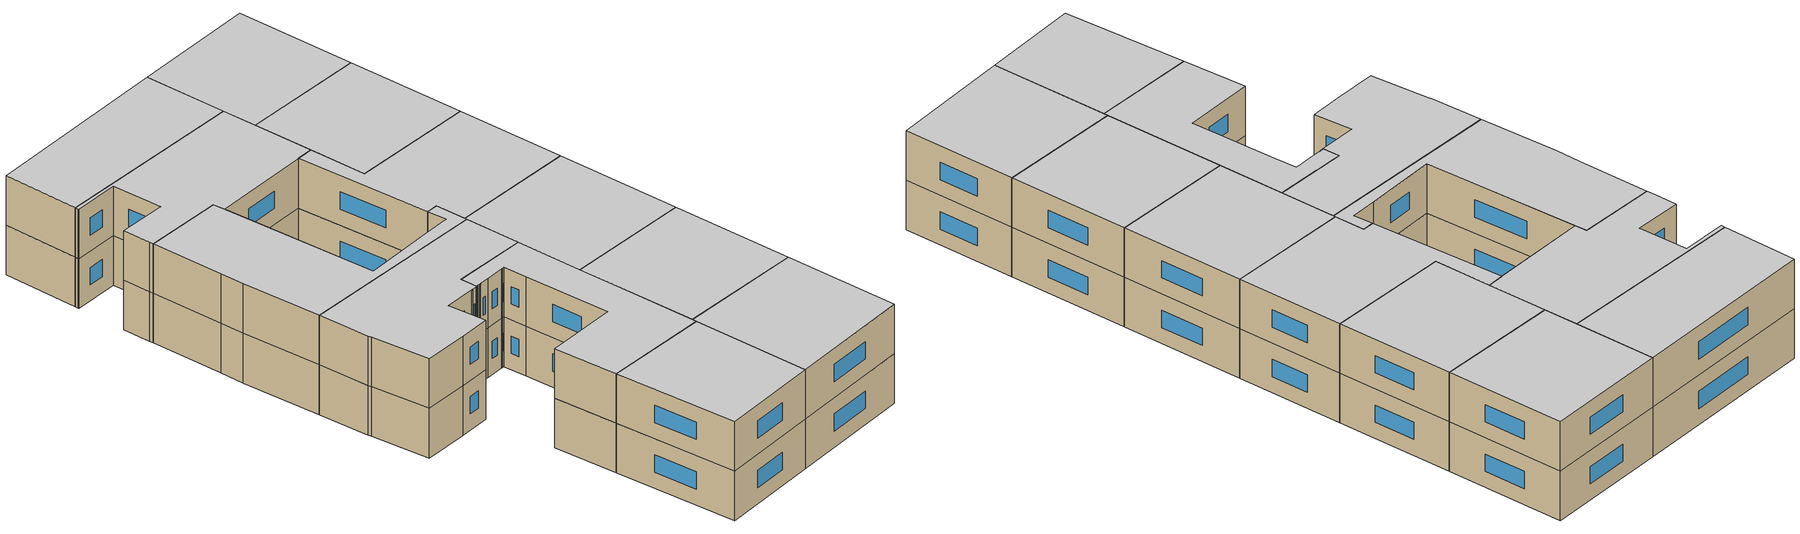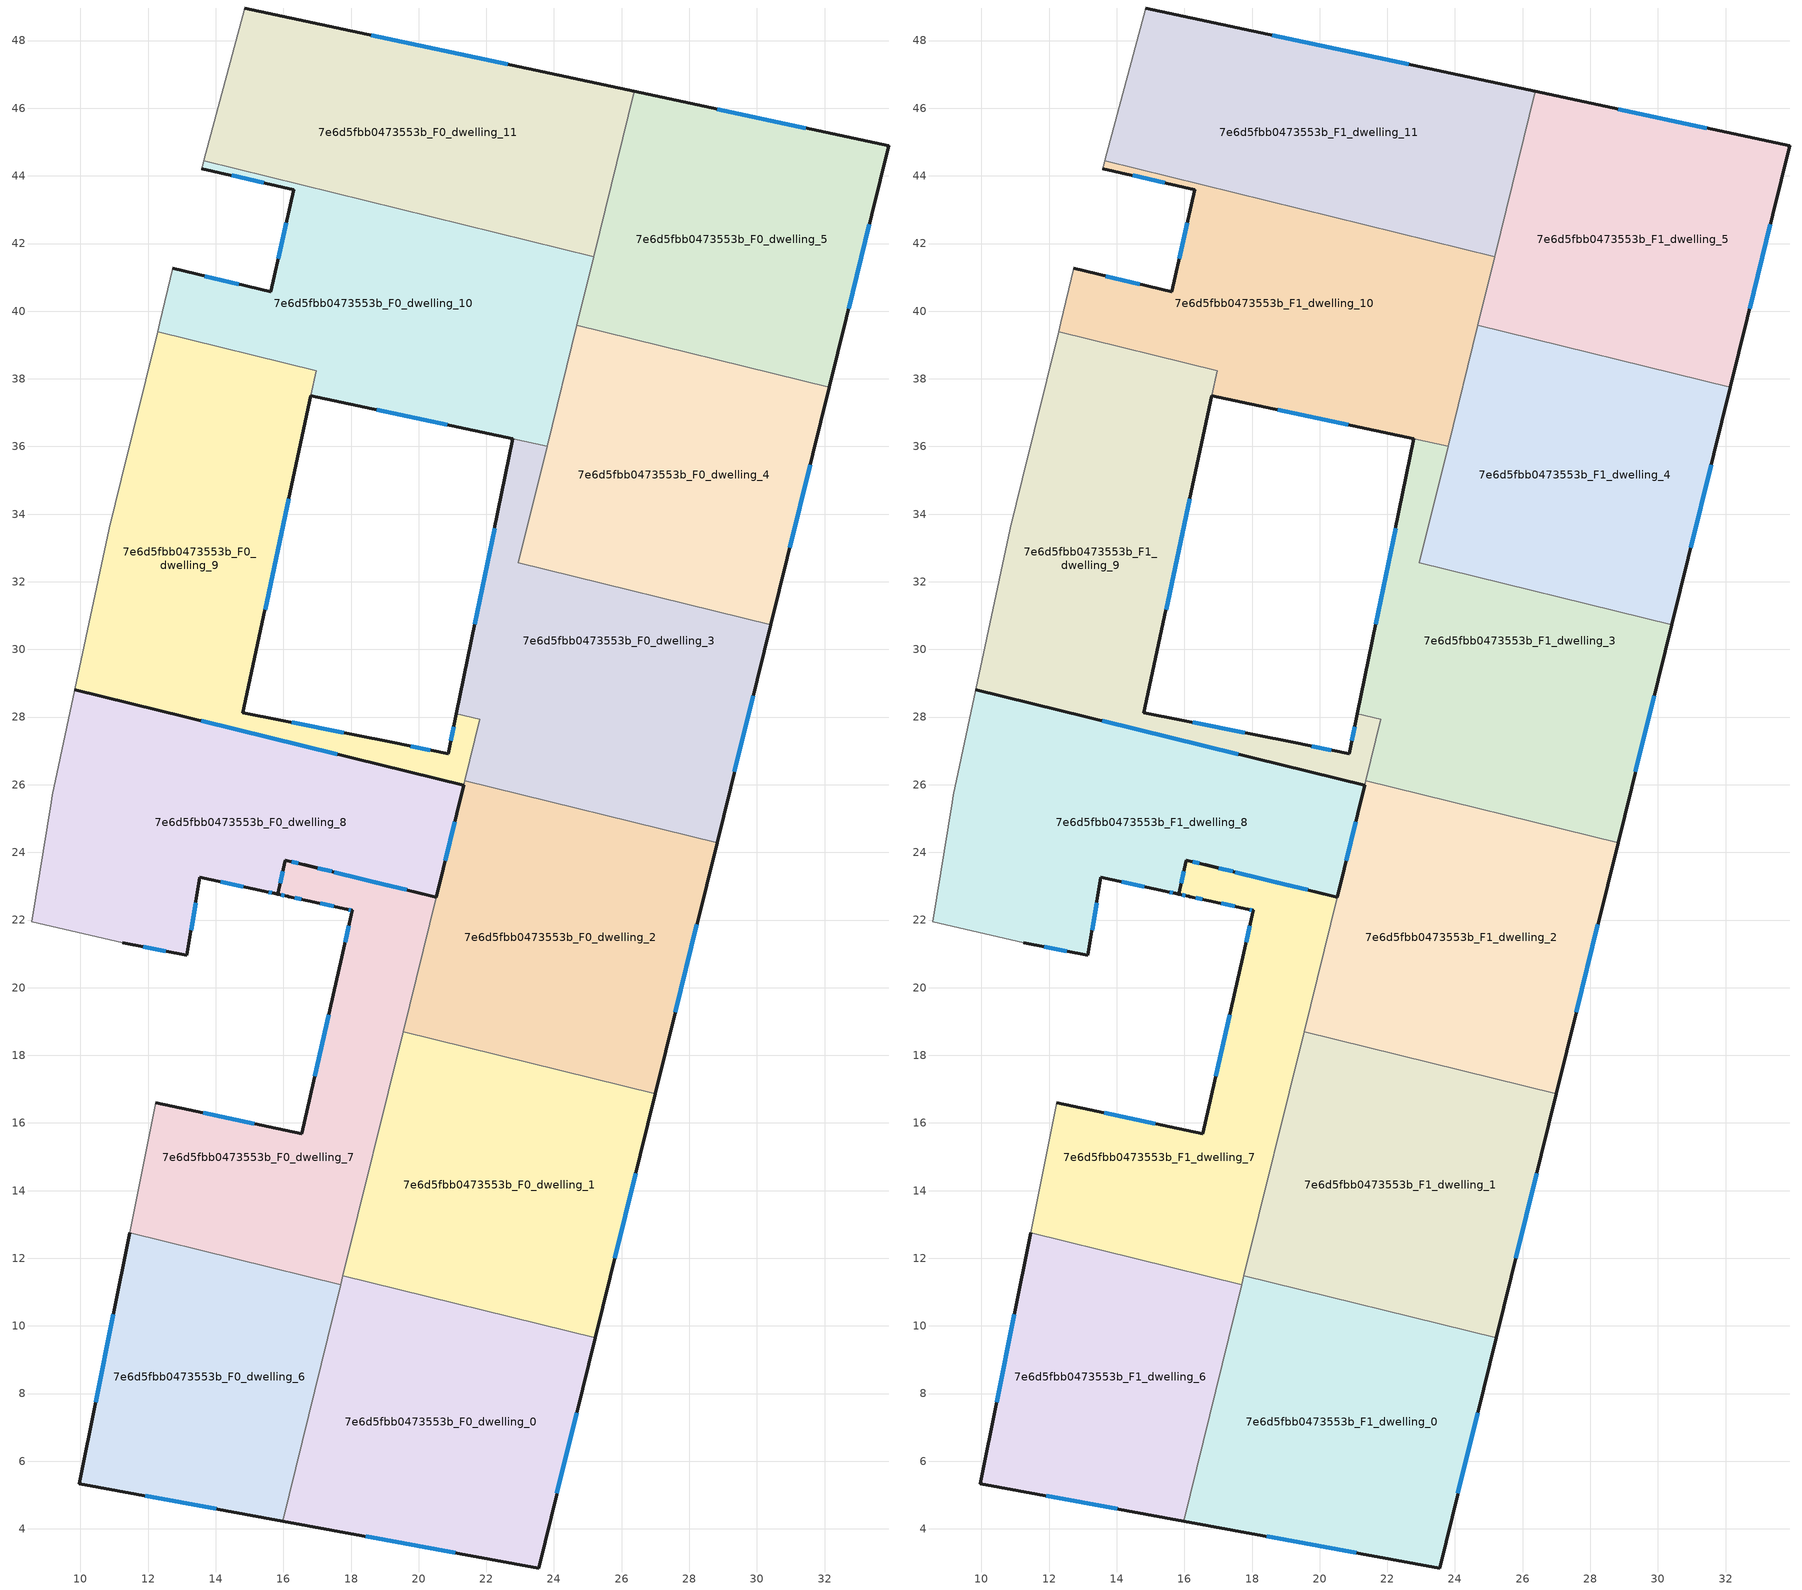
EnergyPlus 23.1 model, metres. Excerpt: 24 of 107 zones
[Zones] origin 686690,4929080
7e6d5fbb0473553b_F0_dwelling_0
 floor ground (EU_floor_Construction): 25.22,9.65 23.54,2.84 15.97,4.23 17.76,11.48 z0
 wall outside (EU_wall_Construction): 15.97,4.23 23.54,2.84 25.22,9.65 z0:3
 wall to 7e6d5fbb0473553b_F0_dwelling_1 (EU_wall_Construction): 25.22,9.65 17.76,11.48 z0:3
 wall to 7e6d5fbb0473553b_F0_dwelling_6 (EU_wall_Construction): 17.69,11.22 15.97,4.23 z0:3
 wall to 7e6d5fbb0473553b_F0_dwelling_7 (EU_wall_Construction): 17.76,11.48 17.69,11.22 z0:3
 window (EU_Window_Construction): 24.09,5.06 24.67,7.43 / 18.44,3.78 21.08,3.3 z0.98:2.02
7e6d5fbb0473553b_F0_dwelling_1
 floor ground (EU_floor_Construction): 27,16.87 25.22,9.65 17.76,11.48 19.54,18.7 z0
 wall outside (EU_wall_Construction): 25.22,9.65 27,16.87 z0:3
 wall to 7e6d5fbb0473553b_F0_dwelling_2 (EU_wall_Construction): 27,16.87 19.54,18.7 z0:3
 wall to 7e6d5fbb0473553b_F0_dwelling_7 (EU_wall_Construction): 19.54,18.7 17.76,11.48 z0:3
 window (EU_Window_Construction): 25.8,12 26.42,14.52 z0.98:2.02
7e6d5fbb0473553b_F0_dwelling_10
 floor ground (EU_floor_Construction): 25.18,41.62 23.8,36.01 16.81,37.5 16.97,38.23 12.28,39.39 12.34,39.65 12.73,41.26 15.62,40.57 16.3,43.59 13.58,44.21 13.6,44.26 13.65,44.45 z0
 wall outside (EU_wall_Construction): 13.58,44.21 16.3,43.59 15.62,40.57 12.73,41.26 / 16.81,37.5 22.78,36.22 z0:3
 wall to 7e6d5fbb0473553b_F0_dwelling_9 (EU_wall_Construction): 12.28,39.39 16.97,38.23 16.81,37.5 z0:3
 wall adiabatic (EU_wall_Construction): 12.73,41.26 12.34,39.65 12.28,39.39 / 13.65,44.45 13.6,44.26 13.58,44.21 z0:3
 wall to 7e6d5fbb0473553b_F0_dwelling_11 (EU_wall_Construction): 25.18,41.62 13.65,44.45 z0:3
 wall to 7e6d5fbb0473553b_F0_dwelling_3 (EU_wall_Construction): 22.78,36.22 23.8,36.01 z0:3
 wall to 7e6d5fbb0473553b_F0_dwelling_4 (EU_wall_Construction): 23.8,36.01 24.68,39.59 z0:3
 wall to 7e6d5fbb0473553b_F0_dwelling_5 (EU_wall_Construction): 24.68,39.59 25.18,41.62 z0:3
 window (EU_Window_Construction): 14.68,40.8 13.67,41.04 / 16.08,42.61 15.85,41.56 / 14.47,44.01 15.42,43.79 / 18.75,37.09 20.84,36.64 z0.98:2.02
7e6d5fbb0473553b_F0_dwelling_11
 floor ground (EU_floor_Construction): 26.38,46.5 25.18,41.62 13.65,44.45 14.85,48.96 z0
 wall outside (EU_wall_Construction): 26.38,46.5 14.85,48.96 z0:3
 wall adiabatic (EU_wall_Construction): 14.85,48.96 13.65,44.45 z0:3
 wall to 7e6d5fbb0473553b_F0_dwelling_5 (EU_wall_Construction): 25.18,41.62 26.38,46.5 z0:3
 window (EU_Window_Construction): 22.63,47.3 18.6,48.16 z0.98:2.02
7e6d5fbb0473553b_F0_dwelling_2
 floor ground (EU_floor_Construction): 28.82,24.28 27,16.87 19.54,18.7 21.36,26.12 z0
 wall outside (EU_wall_Construction): 27,16.87 28.82,24.28 / 21.33,25.99 20.52,22.68 z0:3
 wall to 7e6d5fbb0473553b_F0_dwelling_3 (EU_wall_Construction): 28.82,24.28 21.36,26.12 z0:3
 wall to 7e6d5fbb0473553b_F0_dwelling_9 (EU_wall_Construction): 21.36,26.12 21.33,25.99 z0:3
 wall to 7e6d5fbb0473553b_F0_dwelling_7 (EU_wall_Construction): 20.52,22.68 19.54,18.7 z0:3
 window (EU_Window_Construction): 27.59,19.28 28.23,21.87 / 21.07,24.91 20.78,23.75 z0.98:2.02
7e6d5fbb0473553b_F0_dwelling_3
 floor ground (EU_floor_Construction): 30.41,30.72 28.82,24.28 21.36,26.12 21.81,27.93 21.12,28.1 22.78,36.22 23.8,36.01 22.95,32.56 z0
 wall outside (EU_wall_Construction): 22.78,36.22 21.12,28.1 / 28.82,24.28 30.41,30.72 z0:3
 wall to 7e6d5fbb0473553b_F0_dwelling_9 (EU_wall_Construction): 21.12,28.1 21.81,27.93 21.36,26.12 z0:3
 wall to 7e6d5fbb0473553b_F0_dwelling_4 (EU_wall_Construction): 30.41,30.72 22.95,32.56 23.8,36.01 z0:3
 window (EU_Window_Construction): 22.24,33.58 21.66,30.74 / 29.34,26.38 29.89,28.63 z0.98:2.02
7e6d5fbb0473553b_F0_dwelling_4
 floor ground (EU_floor_Construction): 32.14,37.75 30.41,30.72 22.95,32.56 24.68,39.59 z0
 wall outside (EU_wall_Construction): 30.41,30.72 32.14,37.75 z0:3
 wall to 7e6d5fbb0473553b_F0_dwelling_5 (EU_wall_Construction): 32.14,37.75 24.68,39.59 z0:3
 window (EU_Window_Construction): 30.97,33.01 31.57,35.47 z0.98:2.02
7e6d5fbb0473553b_F0_dwelling_5
 floor ground (EU_floor_Construction): 33.89,44.89 32.14,37.75 24.68,39.59 26.38,46.5 z0
 wall outside (EU_wall_Construction): 32.14,37.75 33.89,44.89 26.38,46.5 z0:3
 window (EU_Window_Construction): 31.45,45.42 28.82,45.98 / 32.71,40.07 33.32,42.57 z0.98:2.02
7e6d5fbb0473553b_F0_dwelling_6
 floor ground (EU_floor_Construction): 17.69,11.22 15.97,4.23 9.96,5.33 11.46,12.75 z0
 wall outside (EU_wall_Construction): 11.46,12.75 9.96,5.33 15.97,4.23 z0:3
 wall to 7e6d5fbb0473553b_F0_dwelling_7 (EU_wall_Construction): 17.69,11.22 11.46,12.75 z0:3
 window (EU_Window_Construction): 11.92,4.98 14.02,4.59 / 10.97,10.34 10.45,7.75 z0.98:2.02
7e6d5fbb0473553b_F0_dwelling_7
 floor ground (EU_floor_Construction): 20.52,22.68 17.69,11.22 11.46,12.75 12.23,16.6 16.54,15.68 17.72,20.89 18.03,22.28 17.89,22.32 17.87,22.32 16.71,22.57 16.16,22.69 16.13,22.7 15.83,22.76 16.06,23.77 16.61,23.64 16.64,23.63 17.81,23.34 17.83,23.34 z0
 wall outside (EU_wall_Construction): 16.13,22.7 16.16,22.69 16.71,22.57 17.87,22.32 17.89,22.32 18.03,22.28 17.72,20.89 16.54,15.68 12.23,16.6 / 20.52,22.68 17.83,23.34 17.81,23.34 16.64,23.63 16.61,23.64 16.06,23.77 15.83,22.76 z0:3
 wall adiabatic (EU_wall_Construction): 12.23,16.6 11.46,12.75 z0:3
 wall to 7e6d5fbb0473553b_F0_dwelling_8 (EU_wall_Construction): 15.83,22.76 15.91,22.75 16.08,22.71 16.13,22.7 z0:3
 window (EU_Window_Construction): 15.14,15.98 13.64,16.3 / 17.34,19.2 16.93,17.38 / 17.93,21.83 17.82,21.35 / 17.93,22.31 17.99,22.29 / 17.09,22.49 17.49,22.4 / 16.34,22.65 16.53,22.61 / 15.99,23.44 15.91,23.09 / 16.43,23.68 16.24,23.73 / 17.43,23.44 17.02,23.54 / 19.64,22.89 18.7,23.12 z0.98:2.02
7e6d5fbb0473553b_F0_dwelling_8
 floor ground (EU_floor_Construction): 21.33,25.99 20.52,22.68 16.06,23.77 15.83,22.76 16.13,22.7 16.08,22.71 15.91,22.75 15.73,22.79 15.49,22.84 15.44,22.85 13.53,23.26 13.14,20.95 11.24,21.33 8.56,21.95 9.14,25.48 9.17,25.69 9.84,28.82 z0
 wall outside (EU_wall_Construction): 16.13,22.7 15.83,22.76 16.06,23.77 20.52,22.68 21.33,25.99 9.84,28.82 / 11.24,21.33 13.14,20.95 13.53,23.26 15.44,22.85 15.49,22.84 15.73,22.79 15.83,22.76 z0:3
 wall adiabatic (EU_wall_Construction): 9.84,28.82 9.17,25.69 9.14,25.48 8.56,21.95 11.24,21.33 z0:3
 window (EU_Window_Construction): 15.57,22.82 15.65,22.8 / 16.03,22.72 15.93,22.74 / 15.91,23.09 15.99,23.44 / 17.51,23.42 19.07,23.03 / 20.78,23.75 21.06,24.91 / 17.59,26.91 13.58,27.9 / 11.86,21.21 12.53,21.08 / 13.27,21.7 13.41,22.51 / 14.15,23.13 14.82,22.98 z0.98:2.02
7e6d5fbb0473553b_F0_dwelling_9
 floor ground (EU_floor_Construction): 16.97,38.23 14.8,28.12 19.22,27.25 20.87,26.91 21.12,28.1 21.81,27.93 21.33,25.99 9.84,28.82 10.85,33.58 11.21,35.03 12.28,39.39 z0
 wall outside (EU_wall_Construction): 21.12,28.1 20.87,26.91 19.22,27.25 14.8,28.12 16.81,37.5 / 9.84,28.82 21.33,25.99 z0:3
 wall adiabatic (EU_wall_Construction): 12.28,39.39 11.21,35.03 10.85,33.58 9.84,28.82 z0:3
 window (EU_Window_Construction): 15.46,31.17 16.16,34.45 / 17.79,27.54 16.24,27.84 / 20.34,27.02 19.76,27.14 / 21.04,27.71 20.95,27.3 / 13.58,27.9 17.59,26.91 z0.98:2.02
7e6d5fbb0473553b_F1_dwelling_0
 floor to 7e6d5fbb0473553b_F0_dwelling_0 (EU_floor_Construction): 25.22,9.65 23.54,2.84 15.97,4.23 17.76,11.48 z3
 wall outside (EU_wall_Construction): 15.97,4.23 23.54,2.84 25.22,9.65 z3:6
 wall to 7e6d5fbb0473553b_F1_dwelling_1 (EU_wall_Construction): 25.22,9.65 17.76,11.48 z3:6
 wall to 7e6d5fbb0473553b_F1_dwelling_6 (EU_wall_Construction): 17.69,11.22 15.97,4.23 z3:6
 wall to 7e6d5fbb0473553b_F1_dwelling_7 (EU_wall_Construction): 17.76,11.48 17.69,11.22 z3:6
 window (EU_Window_Construction): 24.09,5.06 24.67,7.43 / 18.44,3.78 21.08,3.3 z3.98:5.02
 ceiling to 7e6d5fbb0473553b_F2_dwelling_0 (EU_floor_Construction): 23.54,2.84 25.22,9.65 17.76,11.48 15.97,4.23 z6
7e6d5fbb0473553b_F1_dwelling_1
 floor to 7e6d5fbb0473553b_F0_dwelling_1 (EU_floor_Construction): 27,16.87 25.22,9.65 17.76,11.48 19.54,18.7 z3
 wall outside (EU_wall_Construction): 25.22,9.65 27,16.87 z3:6
 wall to 7e6d5fbb0473553b_F1_dwelling_2 (EU_wall_Construction): 27,16.87 19.54,18.7 z3:6
 wall to 7e6d5fbb0473553b_F1_dwelling_7 (EU_wall_Construction): 19.54,18.7 17.76,11.48 z3:6
 window (EU_Window_Construction): 25.8,12 26.42,14.52 z3.98:5.02
 ceiling to 7e6d5fbb0473553b_F2_dwelling_1 (EU_floor_Construction): 25.22,9.65 27,16.87 19.54,18.7 17.76,11.48 z6
7e6d5fbb0473553b_F1_dwelling_10
 floor to 7e6d5fbb0473553b_F0_dwelling_10 (EU_floor_Construction): 25.18,41.62 23.8,36.01 16.81,37.5 16.97,38.23 12.28,39.39 12.34,39.65 12.73,41.26 15.62,40.57 16.3,43.59 13.58,44.21 13.6,44.26 13.65,44.45 z3
 wall outside (EU_wall_Construction): 13.58,44.21 16.3,43.59 15.62,40.57 12.73,41.26 / 16.81,37.5 22.78,36.22 z3:6
 wall to 7e6d5fbb0473553b_F1_dwelling_9 (EU_wall_Construction): 12.28,39.39 16.97,38.23 16.81,37.5 z3:6
 wall adiabatic (EU_wall_Construction): 12.73,41.26 12.34,39.65 12.28,39.39 / 13.65,44.45 13.6,44.26 13.58,44.21 z3:6
 wall to 7e6d5fbb0473553b_F1_dwelling_11 (EU_wall_Construction): 25.18,41.62 13.65,44.45 z3:6
 wall to 7e6d5fbb0473553b_F1_dwelling_3 (EU_wall_Construction): 22.78,36.22 23.8,36.01 z3:6
 wall to 7e6d5fbb0473553b_F1_dwelling_4 (EU_wall_Construction): 23.8,36.01 24.68,39.59 z3:6
 wall to 7e6d5fbb0473553b_F1_dwelling_5 (EU_wall_Construction): 24.68,39.59 25.18,41.62 z3:6
 window (EU_Window_Construction): 14.68,40.8 13.67,41.04 / 16.08,42.61 15.85,41.56 / 14.47,44.01 15.42,43.79 / 18.75,37.09 20.84,36.64 z3.98:5.02
 ceiling to 7e6d5fbb0473553b_F2_dwelling_10 (EU_floor_Construction): 23.8,36.01 25.18,41.62 13.65,44.45 13.6,44.26 13.58,44.21 16.3,43.59 15.62,40.57 12.73,41.26 12.34,39.65 12.28,39.39 16.97,38.23 16.81,37.5 z6
7e6d5fbb0473553b_F1_dwelling_11
 floor to 7e6d5fbb0473553b_F0_dwelling_11 (EU_floor_Construction): 26.38,46.5 25.18,41.62 13.65,44.45 14.85,48.96 z3
 wall outside (EU_wall_Construction): 26.38,46.5 14.85,48.96 z3:6
 wall adiabatic (EU_wall_Construction): 14.85,48.96 13.65,44.45 z3:6
 wall to 7e6d5fbb0473553b_F1_dwelling_5 (EU_wall_Construction): 25.18,41.62 26.38,46.5 z3:6
 window (EU_Window_Construction): 22.63,47.3 18.6,48.16 z3.98:5.02
 ceiling to 7e6d5fbb0473553b_F2_dwelling_11 (EU_floor_Construction): 25.18,41.62 26.38,46.5 14.85,48.96 13.65,44.45 z6
7e6d5fbb0473553b_F1_dwelling_2
 floor to 7e6d5fbb0473553b_F0_dwelling_2 (EU_floor_Construction): 28.82,24.28 27,16.87 19.54,18.7 21.36,26.12 z3
 wall outside (EU_wall_Construction): 27,16.87 28.82,24.28 / 21.33,25.99 20.52,22.68 z3:6
 wall to 7e6d5fbb0473553b_F1_dwelling_3 (EU_wall_Construction): 28.82,24.28 21.36,26.12 z3:6
 wall to 7e6d5fbb0473553b_F1_dwelling_9 (EU_wall_Construction): 21.36,26.12 21.33,25.99 z3:6
 wall to 7e6d5fbb0473553b_F1_dwelling_7 (EU_wall_Construction): 20.52,22.68 19.54,18.7 z3:6
 window (EU_Window_Construction): 27.59,19.28 28.23,21.87 / 21.07,24.91 20.78,23.75 z3.98:5.02
 ceiling to 7e6d5fbb0473553b_F2_dwelling_2 (EU_floor_Construction): 27,16.87 28.82,24.28 21.36,26.12 19.54,18.7 z6
7e6d5fbb0473553b_F1_dwelling_3
 floor to 7e6d5fbb0473553b_F0_dwelling_3 (EU_floor_Construction): 30.41,30.72 28.82,24.28 21.36,26.12 21.81,27.93 21.12,28.1 22.78,36.22 23.8,36.01 22.95,32.56 z3
 wall outside (EU_wall_Construction): 22.78,36.22 21.12,28.1 / 28.82,24.28 30.41,30.72 z3:6
 wall to 7e6d5fbb0473553b_F1_dwelling_9 (EU_wall_Construction): 21.12,28.1 21.81,27.93 21.36,26.12 z3:6
 wall to 7e6d5fbb0473553b_F1_dwelling_4 (EU_wall_Construction): 30.41,30.72 22.95,32.56 23.8,36.01 z3:6
 window (EU_Window_Construction): 22.24,33.58 21.66,30.74 / 29.34,26.38 29.89,28.63 z3.98:5.02
 ceiling to 7e6d5fbb0473553b_F2_dwelling_3 (EU_floor_Construction): 28.82,24.28 30.41,30.72 22.95,32.56 23.8,36.01 22.78,36.22 21.12,28.1 21.81,27.93 21.36,26.12 z6
7e6d5fbb0473553b_F1_dwelling_4
 floor to 7e6d5fbb0473553b_F0_dwelling_4 (EU_floor_Construction): 32.14,37.75 30.41,30.72 22.95,32.56 24.68,39.59 z3
 wall outside (EU_wall_Construction): 30.41,30.72 32.14,37.75 z3:6
 wall to 7e6d5fbb0473553b_F1_dwelling_5 (EU_wall_Construction): 32.14,37.75 24.68,39.59 z3:6
 window (EU_Window_Construction): 30.97,33.01 31.57,35.47 z3.98:5.02
 ceiling to 7e6d5fbb0473553b_F2_dwelling_4 (EU_floor_Construction): 30.41,30.72 32.14,37.75 24.68,39.59 22.95,32.56 z6
7e6d5fbb0473553b_F1_dwelling_5
 floor to 7e6d5fbb0473553b_F0_dwelling_5 (EU_floor_Construction): 33.89,44.89 32.14,37.75 24.68,39.59 26.38,46.5 z3
 wall outside (EU_wall_Construction): 32.14,37.75 33.89,44.89 26.38,46.5 z3:6
 window (EU_Window_Construction): 31.45,45.42 28.82,45.98 / 32.71,40.07 33.32,42.57 z3.98:5.02
 ceiling to 7e6d5fbb0473553b_F2_dwelling_5 (EU_floor_Construction): 32.14,37.75 33.89,44.89 26.38,46.5 24.68,39.59 z6
7e6d5fbb0473553b_F1_dwelling_6
 floor to 7e6d5fbb0473553b_F0_dwelling_6 (EU_floor_Construction): 17.69,11.22 15.97,4.23 9.96,5.33 11.46,12.75 z3
 wall outside (EU_wall_Construction): 11.46,12.75 9.96,5.33 15.97,4.23 z3:6
 wall to 7e6d5fbb0473553b_F1_dwelling_7 (EU_wall_Construction): 17.69,11.22 11.46,12.75 z3:6
 window (EU_Window_Construction): 11.92,4.98 14.02,4.59 / 10.97,10.34 10.45,7.75 z3.98:5.02
 ceiling to 7e6d5fbb0473553b_F2_dwelling_6 (EU_floor_Construction): 15.97,4.23 17.69,11.22 11.46,12.75 9.96,5.33 z6
7e6d5fbb0473553b_F1_dwelling_7
 floor to 7e6d5fbb0473553b_F0_dwelling_7 (EU_floor_Construction): 20.52,22.68 17.69,11.22 11.46,12.75 12.23,16.6 16.54,15.68 17.72,20.89 18.03,22.28 17.89,22.32 17.87,22.32 16.71,22.57 16.16,22.69 16.13,22.7 15.83,22.76 16.06,23.77 16.61,23.64 16.64,23.63 17.81,23.34 17.83,23.34 z3
 wall outside (EU_wall_Construction): 16.13,22.7 16.16,22.69 16.71,22.57 17.87,22.32 17.89,22.32 18.03,22.28 17.72,20.89 16.54,15.68 12.23,16.6 / 20.52,22.68 17.83,23.34 17.81,23.34 16.64,23.63 16.61,23.64 16.06,23.77 15.83,22.76 z3:6
 wall adiabatic (EU_wall_Construction): 12.23,16.6 11.46,12.75 z3:6
 wall to 7e6d5fbb0473553b_F1_dwelling_8 (EU_wall_Construction): 15.83,22.76 15.91,22.75 16.08,22.71 16.13,22.7 z3:6
 window (EU_Window_Construction): 15.14,15.98 13.64,16.3 / 17.34,19.2 16.93,17.38 / 17.93,21.83 17.82,21.35 / 17.93,22.31 17.99,22.29 / 17.09,22.49 17.49,22.4 / 16.34,22.65 16.53,22.61 / 15.99,23.44 15.91,23.09 / 16.43,23.68 16.24,23.73 / 17.43,23.44 17.02,23.54 / 19.64,22.89 18.7,23.12 z3.98:5.02
 ceiling to 7e6d5fbb0473553b_F2_dwelling_7 (EU_floor_Construction): 17.69,11.22 20.52,22.68 17.83,23.34 17.81,23.34 16.64,23.63 16.61,23.64 16.06,23.77 15.83,22.76 16.13,22.7 16.16,22.69 16.71,22.57 17.87,22.32 17.89,22.32 18.03,22.28 17.72,20.89 16.54,15.68 12.23,16.6 11.46,12.75 z6
7e6d5fbb0473553b_F1_dwelling_8
 floor to 7e6d5fbb0473553b_F0_dwelling_8 (EU_floor_Construction): 21.33,25.99 20.52,22.68 16.06,23.77 15.83,22.76 16.13,22.7 16.08,22.71 15.91,22.75 15.73,22.79 15.49,22.84 15.44,22.85 13.53,23.26 13.14,20.95 11.24,21.33 8.56,21.95 9.14,25.48 9.17,25.69 9.84,28.82 z3
 wall outside (EU_wall_Construction): 16.13,22.7 15.83,22.76 16.06,23.77 20.52,22.68 21.33,25.99 9.84,28.82 / 11.24,21.33 13.14,20.95 13.53,23.26 15.44,22.85 15.49,22.84 15.73,22.79 15.83,22.76 z3:6
 wall adiabatic (EU_wall_Construction): 9.84,28.82 9.17,25.69 9.14,25.48 8.56,21.95 11.24,21.33 z3:6
 window (EU_Window_Construction): 15.57,22.82 15.65,22.8 / 16.03,22.72 15.93,22.74 / 15.91,23.09 15.99,23.44 / 17.51,23.42 19.07,23.03 / 20.78,23.75 21.06,24.91 / 17.59,26.91 13.58,27.9 / 11.86,21.21 12.53,21.08 / 13.27,21.7 13.41,22.51 / 14.15,23.13 14.82,22.98 z3.98:5.02
 ceiling to 7e6d5fbb0473553b_F2_dwelling_8 (EU_floor_Construction): 20.52,22.68 21.33,25.99 9.84,28.82 9.17,25.69 9.14,25.48 8.56,21.95 11.24,21.33 13.14,20.95 13.53,23.26 15.44,22.85 15.49,22.84 15.73,22.79 15.91,22.75 16.08,22.71 16.13,22.7 15.83,22.76 16.06,23.77 z6
7e6d5fbb0473553b_F1_dwelling_9
 floor to 7e6d5fbb0473553b_F0_dwelling_9 (EU_floor_Construction): 16.97,38.23 14.8,28.12 19.22,27.25 20.87,26.91 21.12,28.1 21.81,27.93 21.33,25.99 9.84,28.82 10.85,33.58 11.21,35.03 12.28,39.39 z3
 wall outside (EU_wall_Construction): 21.12,28.1 20.87,26.91 19.22,27.25 14.8,28.12 16.81,37.5 / 9.84,28.82 21.33,25.99 z3:6
 wall adiabatic (EU_wall_Construction): 12.28,39.39 11.21,35.03 10.85,33.58 9.84,28.82 z3:6
 window (EU_Window_Construction): 15.46,31.17 16.16,34.45 / 17.79,27.54 16.24,27.84 / 20.34,27.02 19.76,27.14 / 21.04,27.71 20.95,27.3 / 13.58,27.9 17.59,26.91 z3.98:5.02
 ceiling to 7e6d5fbb0473553b_F2_dwelling_9 (EU_floor_Construction): 21.33,25.99 21.81,27.93 21.12,28.1 20.87,26.91 19.22,27.25 14.8,28.12 16.97,38.23 12.28,39.39 11.21,35.03 10.85,33.58 9.84,28.82 z6
[Building]
EU S2 Campaign: North Axis=0; Terrain=City; Solar Distribution=FullExterior
[Site:Location]
Bologna: Latitude=44.5; Longitude=11.25; Time Zone=1; Elevation=37
[SizingPeriod:WeatherFileDays]
AnnualSizingPeriod: Begin Month=1; Begin Day of Month=1; End Month=12; End Day of Month=31; Day of Week for Start Day=Monday; Use Weather File Daylight Saving Period=No; Use Weather File Rain and Snow Indicators=No
[MATERIAL]
EU_InternalMass_Material: Roughness=MediumRough; Thickness=0.1; Conductivity=1; Density=1800; Specific Heat=900; Thermal Absorptance=0.9; Solar Absorptance=0.7; Visible Absorptance=0.7
[MATERIAL:NOMASS] Roughness=MediumRough; Thermal Absorptance=0.9; Solar Absorptance=0.7; Visible Absorptance=0.7
Name | Thermal Resistance
EU_wall_NoMass | 0.905828
EU_floor_NoMass | 0.67114
[WINDOWMATERIAL:SIMPLEGLAZINGSYSTEM]
EU_Window_SimpleGlazing: UFactor=4.52486; Solar Heat Gain Coefficient=0.85; Visible Transmittance=0.85
[CONSTRUCTION]
EU_wall_Construction: EU_wall_NoMass
EU_floor_Construction: EU_floor_NoMass
EU_Window_Construction: EU_Window_SimpleGlazing
EU_InternalMass_Construction: EU_InternalMass_Material
[ZONE] Type=1; Multiplier=1; Ceiling Height=autocalculate; Floor Area=autocalculate; Part of Total Floor Area=Yes
Name | Volume
7e6d5fbb0473553b_F0_dwelling_0; 7e6d5fbb0473553b_F1_dwelling_0 | 166.756
7e6d5fbb0473553b_F0_dwelling_1; 7e6d5fbb0473553b_F1_dwelling_1 | 171.341
7e6d5fbb0473553b_F0_dwelling_10; 7e6d5fbb0473553b_F1_dwelling_10 | 175.202
7e6d5fbb0473553b_F0_dwelling_11; 7e6d5fbb0473553b_F1_dwelling_11 | 172.017
7e6d5fbb0473553b_F0_dwelling_2; 7e6d5fbb0473553b_F1_dwelling_2 | 175.941
7e6d5fbb0473553b_F0_dwelling_3; 7e6d5fbb0473553b_F1_dwelling_3 | 174.679
7e6d5fbb0473553b_F0_dwelling_4; 7e6d5fbb0473553b_F1_dwelling_4 | 166.767
7e6d5fbb0473553b_F0_dwelling_5; 7e6d5fbb0473553b_F1_dwelling_5 | 166.743
7e6d5fbb0473553b_F0_dwelling_6; 7e6d5fbb0473553b_F1_dwelling_6 | 138.686
7e6d5fbb0473553b_F0_dwelling_7; 7e6d5fbb0473553b_F1_dwelling_7 | 137.58
7e6d5fbb0473553b_F0_dwelling_8; 7e6d5fbb0473553b_F1_dwelling_8 | 177.735
7e6d5fbb0473553b_F0_dwelling_9; 7e6d5fbb0473553b_F1_dwelling_9 | 177.542
[INTERNALMASS] Construction=EU_InternalMass_Construction
Name | Zone or ZoneList | Surface Area
7e6d5fbb0473553b_F0_dwelling_0_EU_InternalMass | 7e6d5fbb0473553b_F0_dwelling_0 | 55.5853
7e6d5fbb0473553b_F0_dwelling_1_EU_InternalMass | 7e6d5fbb0473553b_F0_dwelling_1 | 57.1151
7e6d5fbb0473553b_F0_dwelling_2_EU_InternalMass | 7e6d5fbb0473553b_F0_dwelling_2 | 58.6509
7e6d5fbb0473553b_F0_dwelling_3_EU_InternalMass | 7e6d5fbb0473553b_F0_dwelling_3 | 58.2217
7e6d5fbb0473553b_F0_dwelling_4_EU_InternalMass | 7e6d5fbb0473553b_F0_dwelling_4 | 55.5888
7e6d5fbb0473553b_F0_dwelling_5_EU_InternalMass | 7e6d5fbb0473553b_F0_dwelling_5 | 55.581
7e6d5fbb0473553b_F0_dwelling_6_EU_InternalMass | 7e6d5fbb0473553b_F0_dwelling_6 | 46.2306
7e6d5fbb0473553b_F0_dwelling_7_EU_InternalMass | 7e6d5fbb0473553b_F0_dwelling_7 | 45.8602
7e6d5fbb0473553b_F0_dwelling_8_EU_InternalMass | 7e6d5fbb0473553b_F0_dwelling_8 | 59.2491
7e6d5fbb0473553b_F0_dwelling_9_EU_InternalMass | 7e6d5fbb0473553b_F0_dwelling_9 | 59.1993
7e6d5fbb0473553b_F0_dwelling_10_EU_InternalMass | 7e6d5fbb0473553b_F0_dwelling_10 | 58.4046
7e6d5fbb0473553b_F0_dwelling_11_EU_InternalMass | 7e6d5fbb0473553b_F0_dwelling_11 | 57.3349
7e6d5fbb0473553b_F1_dwelling_0_EU_InternalMass | 7e6d5fbb0473553b_F1_dwelling_0 | 55.5853
7e6d5fbb0473553b_F1_dwelling_1_EU_InternalMass | 7e6d5fbb0473553b_F1_dwelling_1 | 57.1151
7e6d5fbb0473553b_F1_dwelling_2_EU_InternalMass | 7e6d5fbb0473553b_F1_dwelling_2 | 58.6509
7e6d5fbb0473553b_F1_dwelling_3_EU_InternalMass | 7e6d5fbb0473553b_F1_dwelling_3 | 58.2217
7e6d5fbb0473553b_F1_dwelling_4_EU_InternalMass | 7e6d5fbb0473553b_F1_dwelling_4 | 55.5888
7e6d5fbb0473553b_F1_dwelling_5_EU_InternalMass | 7e6d5fbb0473553b_F1_dwelling_5 | 55.581
7e6d5fbb0473553b_F1_dwelling_6_EU_InternalMass | 7e6d5fbb0473553b_F1_dwelling_6 | 46.2306
7e6d5fbb0473553b_F1_dwelling_7_EU_InternalMass | 7e6d5fbb0473553b_F1_dwelling_7 | 45.8602
7e6d5fbb0473553b_F1_dwelling_8_EU_InternalMass | 7e6d5fbb0473553b_F1_dwelling_8 | 59.2491
7e6d5fbb0473553b_F1_dwelling_9_EU_InternalMass | 7e6d5fbb0473553b_F1_dwelling_9 | 59.1993
7e6d5fbb0473553b_F1_dwelling_10_EU_InternalMass | 7e6d5fbb0473553b_F1_dwelling_10 | 58.4046
7e6d5fbb0473553b_F1_dwelling_11_EU_InternalMass | 7e6d5fbb0473553b_F1_dwelling_11 | 57.3349
[OTHEREQUIPMENT] Fuel Type=Electricity; Design Level Calculation Method=Watts/Area; Power per Zone Floor Area=1; Fraction Latent=0; Fraction Radiant=0; Fraction Lost=0; Carbon Dioxide Generation Rate=0; EndUse Subcategory=EU_Step8_InternalGains
Name | Zone or ZoneList or Space or SpaceList | Schedule
EU_Step8_InternalGain_7e6d5fbb0473553b_F0_dwelling_0_f000 | 7e6d5fbb0473553b_F0_dwelling_0 | EU_Step8_GainSchedule_7e6d5fbb0473553b_F0_dwelling_0_f000
EU_Step8_InternalGain_7e6d5fbb0473553b_F0_dwelling_1_f000 | 7e6d5fbb0473553b_F0_dwelling_1 | EU_Step8_GainSchedule_7e6d5fbb0473553b_F0_dwelling_1_f000
EU_Step8_InternalGain_7e6d5fbb0473553b_F0_dwelling_2_f000 | 7e6d5fbb0473553b_F0_dwelling_2 | EU_Step8_GainSchedule_7e6d5fbb0473553b_F0_dwelling_2_f000
EU_Step8_InternalGain_7e6d5fbb0473553b_F0_dwelling_3_f000 | 7e6d5fbb0473553b_F0_dwelling_3 | EU_Step8_GainSchedule_7e6d5fbb0473553b_F0_dwelling_3_f000
EU_Step8_InternalGain_7e6d5fbb0473553b_F0_dwelling_4_f000 | 7e6d5fbb0473553b_F0_dwelling_4 | EU_Step8_GainSchedule_7e6d5fbb0473553b_F0_dwelling_4_f000
EU_Step8_InternalGain_7e6d5fbb0473553b_F0_dwelling_5_f000 | 7e6d5fbb0473553b_F0_dwelling_5 | EU_Step8_GainSchedule_7e6d5fbb0473553b_F0_dwelling_5_f000
EU_Step8_InternalGain_7e6d5fbb0473553b_F0_dwelling_6_f000 | 7e6d5fbb0473553b_F0_dwelling_6 | EU_Step8_GainSchedule_7e6d5fbb0473553b_F0_dwelling_6_f000
EU_Step8_InternalGain_7e6d5fbb0473553b_F0_dwelling_7_f000 | 7e6d5fbb0473553b_F0_dwelling_7 | EU_Step8_GainSchedule_7e6d5fbb0473553b_F0_dwelling_7_f000
EU_Step8_InternalGain_7e6d5fbb0473553b_F0_dwelling_8_f000 | 7e6d5fbb0473553b_F0_dwelling_8 | EU_Step8_GainSchedule_7e6d5fbb0473553b_F0_dwelling_8_f000
EU_Step8_InternalGain_7e6d5fbb0473553b_F0_dwelling_9_f000 | 7e6d5fbb0473553b_F0_dwelling_9 | EU_Step8_GainSchedule_7e6d5fbb0473553b_F0_dwelling_9_f000
EU_Step8_InternalGain_7e6d5fbb0473553b_F0_dwelling_10_f000 | 7e6d5fbb0473553b_F0_dwelling_10 | EU_Step8_GainSchedule_7e6d5fbb0473553b_F0_dwelling_10_f000
EU_Step8_InternalGain_7e6d5fbb0473553b_F0_dwelling_11_f000 | 7e6d5fbb0473553b_F0_dwelling_11 | EU_Step8_GainSchedule_7e6d5fbb0473553b_F0_dwelling_11_f000
EU_Step8_InternalGain_7e6d5fbb0473553b_F1_dwelling_0_f000 | 7e6d5fbb0473553b_F1_dwelling_0 | EU_Step8_GainSchedule_7e6d5fbb0473553b_F1_dwelling_0_f000
EU_Step8_InternalGain_7e6d5fbb0473553b_F1_dwelling_1_f000 | 7e6d5fbb0473553b_F1_dwelling_1 | EU_Step8_GainSchedule_7e6d5fbb0473553b_F1_dwelling_1_f000
EU_Step8_InternalGain_7e6d5fbb0473553b_F1_dwelling_2_f000 | 7e6d5fbb0473553b_F1_dwelling_2 | EU_Step8_GainSchedule_7e6d5fbb0473553b_F1_dwelling_2_f000
EU_Step8_InternalGain_7e6d5fbb0473553b_F1_dwelling_3_f000 | 7e6d5fbb0473553b_F1_dwelling_3 | EU_Step8_GainSchedule_7e6d5fbb0473553b_F1_dwelling_3_f000
EU_Step8_InternalGain_7e6d5fbb0473553b_F1_dwelling_4_f000 | 7e6d5fbb0473553b_F1_dwelling_4 | EU_Step8_GainSchedule_7e6d5fbb0473553b_F1_dwelling_4_f000
EU_Step8_InternalGain_7e6d5fbb0473553b_F1_dwelling_5_f000 | 7e6d5fbb0473553b_F1_dwelling_5 | EU_Step8_GainSchedule_7e6d5fbb0473553b_F1_dwelling_5_f000
EU_Step8_InternalGain_7e6d5fbb0473553b_F1_dwelling_6_f000 | 7e6d5fbb0473553b_F1_dwelling_6 | EU_Step8_GainSchedule_7e6d5fbb0473553b_F1_dwelling_6_f000
EU_Step8_InternalGain_7e6d5fbb0473553b_F1_dwelling_7_f000 | 7e6d5fbb0473553b_F1_dwelling_7 | EU_Step8_GainSchedule_7e6d5fbb0473553b_F1_dwelling_7_f000
EU_Step8_InternalGain_7e6d5fbb0473553b_F1_dwelling_8_f000 | 7e6d5fbb0473553b_F1_dwelling_8 | EU_Step8_GainSchedule_7e6d5fbb0473553b_F1_dwelling_8_f000
EU_Step8_InternalGain_7e6d5fbb0473553b_F1_dwelling_9_f000 | 7e6d5fbb0473553b_F1_dwelling_9 | EU_Step8_GainSchedule_7e6d5fbb0473553b_F1_dwelling_9_f000
EU_Step8_InternalGain_7e6d5fbb0473553b_F1_dwelling_10_f000 | 7e6d5fbb0473553b_F1_dwelling_10 | EU_Step8_GainSchedule_7e6d5fbb0473553b_F1_dwelling_10_f000
EU_Step8_InternalGain_7e6d5fbb0473553b_F1_dwelling_11_f000 | 7e6d5fbb0473553b_F1_dwelling_11 | EU_Step8_GainSchedule_7e6d5fbb0473553b_F1_dwelling_11_f000
[ZONEVENTILATION:DESIGNFLOWRATE] Schedule=EU_AlwaysOn; Design Flow Rate Calculation Method=AirChanges/Hour; Air Changes per Hour=0.73129; Ventilation Type=Natural; Fan Pressure Rise=0; Fan Total Efficiency=1; Constant Term Coefficient=1; Temperature Term Coefficient=0; Velocity Term Coefficient=0; Velocity Squared Term Coefficient=0; Minimum Indoor Temperature=-100; Maximum Indoor Temperature=100; Delta Temperature=-100; Minimum Outdoor Temperature=-100; Maximum Outdoor Temperature=100; Maximum Wind Speed=40
Name | Zone or ZoneList or Space or SpaceList
EU_ConstantAir_7e6d5fbb0473553b_F0_dwelling_0 | 7e6d5fbb0473553b_F0_dwelling_0
EU_ConstantAir_7e6d5fbb0473553b_F0_dwelling_1 | 7e6d5fbb0473553b_F0_dwelling_1
EU_ConstantAir_7e6d5fbb0473553b_F0_dwelling_2 | 7e6d5fbb0473553b_F0_dwelling_2
EU_ConstantAir_7e6d5fbb0473553b_F0_dwelling_3 | 7e6d5fbb0473553b_F0_dwelling_3
EU_ConstantAir_7e6d5fbb0473553b_F0_dwelling_4 | 7e6d5fbb0473553b_F0_dwelling_4
EU_ConstantAir_7e6d5fbb0473553b_F0_dwelling_5 | 7e6d5fbb0473553b_F0_dwelling_5
EU_ConstantAir_7e6d5fbb0473553b_F0_dwelling_6 | 7e6d5fbb0473553b_F0_dwelling_6
EU_ConstantAir_7e6d5fbb0473553b_F0_dwelling_7 | 7e6d5fbb0473553b_F0_dwelling_7
EU_ConstantAir_7e6d5fbb0473553b_F0_dwelling_8 | 7e6d5fbb0473553b_F0_dwelling_8
EU_ConstantAir_7e6d5fbb0473553b_F0_dwelling_9 | 7e6d5fbb0473553b_F0_dwelling_9
EU_ConstantAir_7e6d5fbb0473553b_F0_dwelling_10 | 7e6d5fbb0473553b_F0_dwelling_10
EU_ConstantAir_7e6d5fbb0473553b_F0_dwelling_11 | 7e6d5fbb0473553b_F0_dwelling_11
EU_ConstantAir_7e6d5fbb0473553b_F1_dwelling_0 | 7e6d5fbb0473553b_F1_dwelling_0
EU_ConstantAir_7e6d5fbb0473553b_F1_dwelling_1 | 7e6d5fbb0473553b_F1_dwelling_1
EU_ConstantAir_7e6d5fbb0473553b_F1_dwelling_2 | 7e6d5fbb0473553b_F1_dwelling_2
EU_ConstantAir_7e6d5fbb0473553b_F1_dwelling_3 | 7e6d5fbb0473553b_F1_dwelling_3
EU_ConstantAir_7e6d5fbb0473553b_F1_dwelling_4 | 7e6d5fbb0473553b_F1_dwelling_4
EU_ConstantAir_7e6d5fbb0473553b_F1_dwelling_5 | 7e6d5fbb0473553b_F1_dwelling_5
EU_ConstantAir_7e6d5fbb0473553b_F1_dwelling_6 | 7e6d5fbb0473553b_F1_dwelling_6
EU_ConstantAir_7e6d5fbb0473553b_F1_dwelling_7 | 7e6d5fbb0473553b_F1_dwelling_7
EU_ConstantAir_7e6d5fbb0473553b_F1_dwelling_8 | 7e6d5fbb0473553b_F1_dwelling_8
EU_ConstantAir_7e6d5fbb0473553b_F1_dwelling_9 | 7e6d5fbb0473553b_F1_dwelling_9
EU_ConstantAir_7e6d5fbb0473553b_F1_dwelling_10 | 7e6d5fbb0473553b_F1_dwelling_10
EU_ConstantAir_7e6d5fbb0473553b_F1_dwelling_11 | 7e6d5fbb0473553b_F1_dwelling_11
[HVACTEMPLATE:THERMOSTAT] Constant Heating Setpoint=20; Constant Cooling Setpoint=50
EU_HeatOnly_7e6d5fbb0473553b_F0_dwelling_0; EU_HeatOnly_7e6d5fbb0473553b_F0_dwelling_1; EU_HeatOnly_7e6d5fbb0473553b_F0_dwelling_2; EU_HeatOnly_7e6d5fbb0473553b_F0_dwelling_3; EU_HeatOnly_7e6d5fbb0473553b_F0_dwelling_4; EU_HeatOnly_7e6d5fbb0473553b_F0_dwelling_5; EU_HeatOnly_7e6d5fbb0473553b_F0_dwelling_6; EU_HeatOnly_7e6d5fbb0473553b_F0_dwelling_7; EU_HeatOnly_7e6d5fbb0473553b_F0_dwelling_8; EU_HeatOnly_7e6d5fbb0473553b_F0_dwelling_9; EU_HeatOnly_7e6d5fbb0473553b_F0_dwelling_10; EU_HeatOnly_7e6d5fbb0473553b_F0_dwelling_11; EU_HeatOnly_7e6d5fbb0473553b_F1_dwelling_0; EU_HeatOnly_7e6d5fbb0473553b_F1_dwelling_1; EU_HeatOnly_7e6d5fbb0473553b_F1_dwelling_2; EU_HeatOnly_7e6d5fbb0473553b_F1_dwelling_3; EU_HeatOnly_7e6d5fbb0473553b_F1_dwelling_4; EU_HeatOnly_7e6d5fbb0473553b_F1_dwelling_5; EU_HeatOnly_7e6d5fbb0473553b_F1_dwelling_6; EU_HeatOnly_7e6d5fbb0473553b_F1_dwelling_7; EU_HeatOnly_7e6d5fbb0473553b_F1_dwelling_8; EU_HeatOnly_7e6d5fbb0473553b_F1_dwelling_9; EU_HeatOnly_7e6d5fbb0473553b_F1_dwelling_10; EU_HeatOnly_7e6d5fbb0473553b_F1_dwelling_11; EU_HeatOnly_7e6d5fbb0473553b_F2_dwelling_0; EU_HeatOnly_7e6d5fbb0473553b_F2_dwelling_1; EU_HeatOnly_7e6d5fbb0473553b_F2_dwelling_2; EU_HeatOnly_7e6d5fbb0473553b_F2_dwelling_3; EU_HeatOnly_7e6d5fbb0473553b_F2_dwelling_4; EU_HeatOnly_7e6d5fbb0473553b_F2_dwelling_5; EU_HeatOnly_7e6d5fbb0473553b_F2_dwelling_6; EU_HeatOnly_7e6d5fbb0473553b_F2_dwelling_7; EU_HeatOnly_7e6d5fbb0473553b_F2_dwelling_8; EU_HeatOnly_7e6d5fbb0473553b_F2_dwelling_9; EU_HeatOnly_7e6d5fbb0473553b_F2_dwelling_10; EU_HeatOnly_7e6d5fbb0473553b_F2_dwelling_11; EU_HeatOnly_7e6d5fbb0473553b_F3_dwelling_0; EU_HeatOnly_7e6d5fbb0473553b_F3_dwelling_1; EU_HeatOnly_7e6d5fbb0473553b_F3_dwelling_2; EU_HeatOnly_7e6d5fbb0473553b_F3_dwelling_3; EU_HeatOnly_7e6d5fbb0473553b_F3_dwelling_4; EU_HeatOnly_7e6d5fbb0473553b_F3_dwelling_5; EU_HeatOnly_7e6d5fbb0473553b_F3_dwelling_6; EU_HeatOnly_7e6d5fbb0473553b_F3_dwelling_7; EU_HeatOnly_7e6d5fbb0473553b_F3_dwelling_8; EU_HeatOnly_7e6d5fbb0473553b_F3_dwelling_9; EU_HeatOnly_7e6d5fbb0473553b_F3_dwelling_10; EU_HeatOnly_7e6d5fbb0473553b_F3_dwelling_11; EU_HeatOnly_7e6d5fbb0473553b_F4_dwelling_0; EU_HeatOnly_7e6d5fbb0473553b_F4_dwelling_1; EU_HeatOnly_7e6d5fbb0473553b_F4_dwelling_2; EU_HeatOnly_7e6d5fbb0473553b_F4_dwelling_3; EU_HeatOnly_7e6d5fbb0473553b_F4_dwelling_4; EU_HeatOnly_7e6d5fbb0473553b_F4_dwelling_5; EU_HeatOnly_7e6d5fbb0473553b_F4_dwelling_6; EU_HeatOnly_7e6d5fbb0473553b_F4_dwelling_7; EU_HeatOnly_7e6d5fbb0473553b_F4_dwelling_8; EU_HeatOnly_7e6d5fbb0473553b_F4_dwelling_9; EU_HeatOnly_7e6d5fbb0473553b_F4_dwelling_10; EU_HeatOnly_7e6d5fbb0473553b_F4_dwelling_11; EU_HeatOnly_7e6d5fbb0473553b_F5_dwelling_0; EU_HeatOnly_7e6d5fbb0473553b_F5_dwelling_1; EU_HeatOnly_7e6d5fbb0473553b_F5_dwelling_2; EU_HeatOnly_7e6d5fbb0473553b_F5_dwelling_3; EU_HeatOnly_7e6d5fbb0473553b_F5_dwelling_4; EU_HeatOnly_7e6d5fbb0473553b_F5_dwelling_5; EU_HeatOnly_7e6d5fbb0473553b_F5_dwelling_6; EU_HeatOnly_7e6d5fbb0473553b_F5_dwelling_7; EU_HeatOnly_7e6d5fbb0473553b_F5_dwelling_8; EU_HeatOnly_7e6d5fbb0473553b_F5_dwelling_9; EU_HeatOnly_7e6d5fbb0473553b_F5_dwelling_10; EU_HeatOnly_7e6d5fbb0473553b_F5_dwelling_11; EU_HeatOnly_7e6d5fbb0473553b_F6_dwelling_0; EU_HeatOnly_7e6d5fbb0473553b_F6_dwelling_1; EU_HeatOnly_7e6d5fbb0473553b_F6_dwelling_2; EU_HeatOnly_7e6d5fbb0473553b_F6_dwelling_3; EU_HeatOnly_7e6d5fbb0473553b_F6_dwelling_4; EU_HeatOnly_7e6d5fbb0473553b_F6_dwelling_5; EU_HeatOnly_7e6d5fbb0473553b_F6_dwelling_6
[HVACTEMPLATE:ZONE:IDEALLOADSAIRSYSTEM] System Availability Schedule=EU_AlwaysOn; Maximum Heating Supply Air Temperature=50; Minimum Cooling Supply Air Temperature=13; Maximum Heating Supply Air Humidity Ratio=0.0156; Minimum Cooling Supply Air Humidity Ratio=0.0077; Heating Limit=NoLimit; Cooling Limit=NoLimit; Heating Availability Schedule=EU_AlwaysOn; Cooling Availability Schedule=EU_CoolingOff; Dehumidification Control Type=ConstantSensibleHeatRatio; Cooling Sensible Heat Ratio=0.7; Dehumidification Setpoint=60; Humidification Control Type=None; Humidification Setpoint=30; Outdoor Air Method=None; Outdoor Air Flow Rate per Person=0.00944; Outdoor Air Flow Rate per Zone Floor Area=0; Outdoor Air Flow Rate per Zone=0; Demand Controlled Ventilation Type=None; Outdoor Air Economizer Type=NoEconomizer; Heat Recovery Type=None; Sensible Heat Recovery Effectiveness=0.7; Latent Heat Recovery Effectiveness=0.65
Name | Template Thermostat
7e6d5fbb0473553b_F0_dwelling_0 | EU_HeatOnly_7e6d5fbb0473553b_F0_dwelling_0
7e6d5fbb0473553b_F0_dwelling_1 | EU_HeatOnly_7e6d5fbb0473553b_F0_dwelling_1
7e6d5fbb0473553b_F0_dwelling_2 | EU_HeatOnly_7e6d5fbb0473553b_F0_dwelling_2
7e6d5fbb0473553b_F0_dwelling_3 | EU_HeatOnly_7e6d5fbb0473553b_F0_dwelling_3
7e6d5fbb0473553b_F0_dwelling_4 | EU_HeatOnly_7e6d5fbb0473553b_F0_dwelling_4
7e6d5fbb0473553b_F0_dwelling_5 | EU_HeatOnly_7e6d5fbb0473553b_F0_dwelling_5
7e6d5fbb0473553b_F0_dwelling_6 | EU_HeatOnly_7e6d5fbb0473553b_F0_dwelling_6
7e6d5fbb0473553b_F0_dwelling_7 | EU_HeatOnly_7e6d5fbb0473553b_F0_dwelling_7
7e6d5fbb0473553b_F0_dwelling_8 | EU_HeatOnly_7e6d5fbb0473553b_F0_dwelling_8
7e6d5fbb0473553b_F0_dwelling_9 | EU_HeatOnly_7e6d5fbb0473553b_F0_dwelling_9
7e6d5fbb0473553b_F0_dwelling_10 | EU_HeatOnly_7e6d5fbb0473553b_F0_dwelling_10
7e6d5fbb0473553b_F0_dwelling_11 | EU_HeatOnly_7e6d5fbb0473553b_F0_dwelling_11
7e6d5fbb0473553b_F1_dwelling_0 | EU_HeatOnly_7e6d5fbb0473553b_F1_dwelling_0
7e6d5fbb0473553b_F1_dwelling_1 | EU_HeatOnly_7e6d5fbb0473553b_F1_dwelling_1
7e6d5fbb0473553b_F1_dwelling_2 | EU_HeatOnly_7e6d5fbb0473553b_F1_dwelling_2
7e6d5fbb0473553b_F1_dwelling_3 | EU_HeatOnly_7e6d5fbb0473553b_F1_dwelling_3
7e6d5fbb0473553b_F1_dwelling_4 | EU_HeatOnly_7e6d5fbb0473553b_F1_dwelling_4
7e6d5fbb0473553b_F1_dwelling_5 | EU_HeatOnly_7e6d5fbb0473553b_F1_dwelling_5
7e6d5fbb0473553b_F1_dwelling_6 | EU_HeatOnly_7e6d5fbb0473553b_F1_dwelling_6
7e6d5fbb0473553b_F1_dwelling_7 | EU_HeatOnly_7e6d5fbb0473553b_F1_dwelling_7
7e6d5fbb0473553b_F1_dwelling_8 | EU_HeatOnly_7e6d5fbb0473553b_F1_dwelling_8
7e6d5fbb0473553b_F1_dwelling_9 | EU_HeatOnly_7e6d5fbb0473553b_F1_dwelling_9
7e6d5fbb0473553b_F1_dwelling_10 | EU_HeatOnly_7e6d5fbb0473553b_F1_dwelling_10
7e6d5fbb0473553b_F1_dwelling_11 | EU_HeatOnly_7e6d5fbb0473553b_F1_dwelling_11
[SIZING:ZONE] Zone Cooling Design Supply Air Temperature Input Method=SupplyAirTemperature; Zone Cooling Design Supply Air Temperature=13; Zone Heating Design Supply Air Temperature Input Method=SupplyAirTemperature; Zone Heating Design Supply Air Temperature=50; Zone Cooling Design Supply Air Humidity Ratio=0.008; Zone Heating Design Supply Air Humidity Ratio=0.008; Cooling Design Air Flow Method=DesignDay; Cooling Design Air Flow Rate=0; Cooling Minimum Air Flow per Zone Floor Area=0.000762; Cooling Minimum Air Flow=0; Cooling Minimum Air Flow Fraction=0.2; Heating Design Air Flow Method=DesignDay; Heating Design Air Flow Rate=0; Heating Maximum Air Flow per Zone Floor Area=0.002032; Heating Maximum Air Flow=0.141576; Heating Maximum Air Flow Fraction=0.3; Account for Dedicated Outdoor Air System=No; Dedicated Outdoor Air System Control Strategy=NeutralSupplyAir; Dedicated Outdoor Air Low Setpoint Temperature for Design=autosize; Dedicated Outdoor Air High Setpoint Temperature for Design=autosize; Zone Load Sizing Method=Sensible Load Only No Latent Load; Zone Latent Cooling Design Supply Air Humidity Ratio Input Method=HumidityRatioDifference; Zone Cooling Design Supply Air Humidity Ratio Difference=0.005; Zone Latent Heating Design Supply Air Humidity Ratio Input Method=HumidityRatioDifference; Zone Humidification Design Supply Air Humidity Ratio Difference=0.005
7e6d5fbb0473553b_F0_dwelling_0; 7e6d5fbb0473553b_F0_dwelling_1; 7e6d5fbb0473553b_F0_dwelling_2; 7e6d5fbb0473553b_F0_dwelling_3; 7e6d5fbb0473553b_F0_dwelling_4; 7e6d5fbb0473553b_F0_dwelling_5; 7e6d5fbb0473553b_F0_dwelling_6; 7e6d5fbb0473553b_F0_dwelling_7; 7e6d5fbb0473553b_F0_dwelling_8; 7e6d5fbb0473553b_F0_dwelling_9; 7e6d5fbb0473553b_F0_dwelling_10; 7e6d5fbb0473553b_F0_dwelling_11; 7e6d5fbb0473553b_F1_dwelling_0; 7e6d5fbb0473553b_F1_dwelling_1; 7e6d5fbb0473553b_F1_dwelling_2; 7e6d5fbb0473553b_F1_dwelling_3; 7e6d5fbb0473553b_F1_dwelling_4; 7e6d5fbb0473553b_F1_dwelling_5; 7e6d5fbb0473553b_F1_dwelling_6; 7e6d5fbb0473553b_F1_dwelling_7; 7e6d5fbb0473553b_F1_dwelling_8; 7e6d5fbb0473553b_F1_dwelling_9; 7e6d5fbb0473553b_F1_dwelling_10; 7e6d5fbb0473553b_F1_dwelling_11
[SCHEDULE:CONSTANT]
Name | Hourly Value
EU_AlwaysOn | 1
EU_CoolingOff | 0
[SCHEDULE:FILE] Column Number=1; Rows to Skip at Top=0; Number of Hours of Data=8760; Column Separator=Comma; Interpolate to Timestep=No; Minutes per Item=60; Adjust Schedule for Daylight Savings=Yes
Name | File
EU_Step8_GainSchedule_7e6d5fbb0473553b_F0_dwelling_0_f000 | ../../schedules/7e6d5fbb0473553b/7e6d5fbb0473553b_F0_dwelling_0_f000_gain.csv
EU_Step8_GainSchedule_7e6d5fbb0473553b_F0_dwelling_1_f000 | ../../schedules/7e6d5fbb0473553b/7e6d5fbb0473553b_F0_dwelling_1_f000_gain.csv
EU_Step8_GainSchedule_7e6d5fbb0473553b_F0_dwelling_2_f000 | ../../schedules/7e6d5fbb0473553b/7e6d5fbb0473553b_F0_dwelling_2_f000_gain.csv
EU_Step8_GainSchedule_7e6d5fbb0473553b_F0_dwelling_3_f000 | ../../schedules/7e6d5fbb0473553b/7e6d5fbb0473553b_F0_dwelling_3_f000_gain.csv
EU_Step8_GainSchedule_7e6d5fbb0473553b_F0_dwelling_4_f000 | ../../schedules/7e6d5fbb0473553b/7e6d5fbb0473553b_F0_dwelling_4_f000_gain.csv
EU_Step8_GainSchedule_7e6d5fbb0473553b_F0_dwelling_5_f000 | ../../schedules/7e6d5fbb0473553b/7e6d5fbb0473553b_F0_dwelling_5_f000_gain.csv
EU_Step8_GainSchedule_7e6d5fbb0473553b_F0_dwelling_6_f000 | ../../schedules/7e6d5fbb0473553b/7e6d5fbb0473553b_F0_dwelling_6_f000_gain.csv
EU_Step8_GainSchedule_7e6d5fbb0473553b_F0_dwelling_7_f000 | ../../schedules/7e6d5fbb0473553b/7e6d5fbb0473553b_F0_dwelling_7_f000_gain.csv
EU_Step8_GainSchedule_7e6d5fbb0473553b_F0_dwelling_8_f000 | ../../schedules/7e6d5fbb0473553b/7e6d5fbb0473553b_F0_dwelling_8_f000_gain.csv
EU_Step8_GainSchedule_7e6d5fbb0473553b_F0_dwelling_9_f000 | ../../schedules/7e6d5fbb0473553b/7e6d5fbb0473553b_F0_dwelling_9_f000_gain.csv
EU_Step8_GainSchedule_7e6d5fbb0473553b_F0_dwelling_10_f000 | ../../schedules/7e6d5fbb0473553b/7e6d5fbb0473553b_F0_dwelling_10_f000_gain.csv
EU_Step8_GainSchedule_7e6d5fbb0473553b_F0_dwelling_11_f000 | ../../schedules/7e6d5fbb0473553b/7e6d5fbb0473553b_F0_dwelling_11_f000_gain.csv
EU_Step8_GainSchedule_7e6d5fbb0473553b_F1_dwelling_0_f000 | ../../schedules/7e6d5fbb0473553b/7e6d5fbb0473553b_F1_dwelling_0_f000_gain.csv
EU_Step8_GainSchedule_7e6d5fbb0473553b_F1_dwelling_1_f000 | ../../schedules/7e6d5fbb0473553b/7e6d5fbb0473553b_F1_dwelling_1_f000_gain.csv
EU_Step8_GainSchedule_7e6d5fbb0473553b_F1_dwelling_2_f000 | ../../schedules/7e6d5fbb0473553b/7e6d5fbb0473553b_F1_dwelling_2_f000_gain.csv
EU_Step8_GainSchedule_7e6d5fbb0473553b_F1_dwelling_3_f000 | ../../schedules/7e6d5fbb0473553b/7e6d5fbb0473553b_F1_dwelling_3_f000_gain.csv
EU_Step8_GainSchedule_7e6d5fbb0473553b_F1_dwelling_4_f000 | ../../schedules/7e6d5fbb0473553b/7e6d5fbb0473553b_F1_dwelling_4_f000_gain.csv
EU_Step8_GainSchedule_7e6d5fbb0473553b_F1_dwelling_5_f000 | ../../schedules/7e6d5fbb0473553b/7e6d5fbb0473553b_F1_dwelling_5_f000_gain.csv
EU_Step8_GainSchedule_7e6d5fbb0473553b_F1_dwelling_6_f000 | ../../schedules/7e6d5fbb0473553b/7e6d5fbb0473553b_F1_dwelling_6_f000_gain.csv
EU_Step8_GainSchedule_7e6d5fbb0473553b_F1_dwelling_7_f000 | ../../schedules/7e6d5fbb0473553b/7e6d5fbb0473553b_F1_dwelling_7_f000_gain.csv
EU_Step8_GainSchedule_7e6d5fbb0473553b_F1_dwelling_8_f000 | ../../schedules/7e6d5fbb0473553b/7e6d5fbb0473553b_F1_dwelling_8_f000_gain.csv
EU_Step8_GainSchedule_7e6d5fbb0473553b_F1_dwelling_9_f000 | ../../schedules/7e6d5fbb0473553b/7e6d5fbb0473553b_F1_dwelling_9_f000_gain.csv
EU_Step8_GainSchedule_7e6d5fbb0473553b_F1_dwelling_10_f000 | ../../schedules/7e6d5fbb0473553b/7e6d5fbb0473553b_F1_dwelling_10_f000_gain.csv
EU_Step8_GainSchedule_7e6d5fbb0473553b_F1_dwelling_11_f000 | ../../schedules/7e6d5fbb0473553b/7e6d5fbb0473553b_F1_dwelling_11_f000_gain.csv
